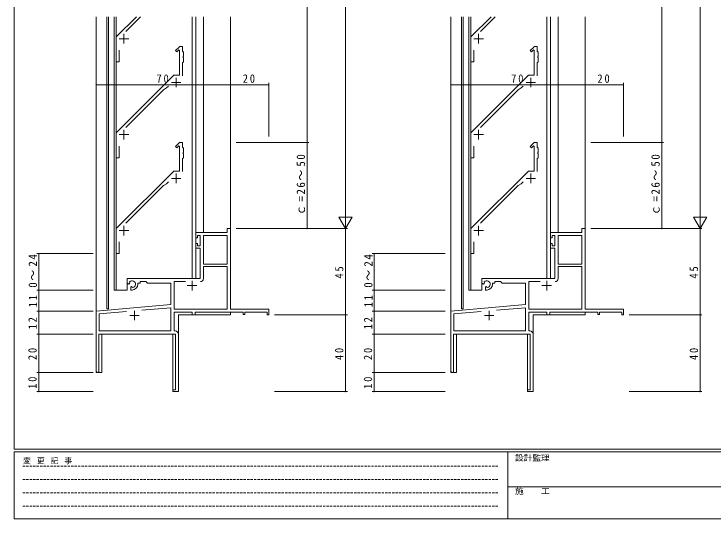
# Model space of a CAD drawing. Units: millimetres on the paper. Extents: x -420 to 373, y -297 to 267.
# Drawn here: x -417.7 to -52.6, y -297 to -33.7 of the extents above; entities that cross this region are included whole.
import ezdxf
from ezdxf.enums import TextEntityAlignment as Align

# ---------------------------------------------------------------- set-up
doc = ezdxf.new("R2010")
doc.units = ezdxf.units.MM
doc.linetypes.add('DASHED1', pattern=[1.8, 1.2, -0.6])
for name, color, linetype, lineweight in [('0-1_YKK_ZWAK', 7, 'Continuous', 9), ('0-3_YKK_11', 7, 'Continuous', 9), ('0-4_YKK_12', 2, 'Continuous', 9), ('0-5_YKK_D', 6, 'Continuous', 9)]:
    doc.layers.add(name, color=color, linetype=linetype, lineweight=lineweight)
doc.styles.add('ＭＳ ゴシック', font='')
doc.styles.get('ＭＳ ゴシック').set_extended_font_data('MS Gothic')

msp = doc.modelspace()

# ---------------------------------------------------------------- linework, layer by layer
at = {"layer": '0-1_YKK_ZWAK'}
for p, q in [((-417.7, -260.6), (-417.7, 264.4)), ((352.3, -260.6), (-417.7, -260.6)), ((-417.7, -297), (-417.7, -262)), ((314.5, -262), (-417.7, -262)), ((-160.1, -262), (-160.1, -297)), ((-160.1, -280.199), (-31.3, -280.199)), ((-417.7, -297), (314.5, -297))]:
    msp.add_line(p, q, dxfattribs=at)
at = {"layer": '0-1_YKK_ZWAK', "linetype": 'DASHED1'}
for p, q in [((-413.101, -269.512), (-164.909, -269.512)), ((-413.101, -276.441), (-164.909, -276.441)), ((-413.101, -283.37), (-164.909, -283.37)), ((-413.101, -290.298), (-164.909, -290.298))]:
    msp.add_line(p, q, dxfattribs=at)
at = {"layer": '0-3_YKK_11'}
for p, q in [((-353.826, -35.1), (-364.325, -45.6)), ((-359.384, -42.78), (-351.704, -35.1)), ((-168.826, -35.1), (-179.325, -45.6)), ((-174.384, -42.78), (-166.704, -35.1)), ((-364.325, -45.6), (-364.325, -58.6)), ((-362.825, -46.6), (-357.825, -46.6)), ((-360.325, -44.1), (-360.325, -49.1)), ((-179.325, -45.6), (-179.325, -58.6)), ((-177.825, -46.6), (-172.825, -46.6)), ((-175.325, -44.1), (-175.325, -49.1)), ((-333.479, -52.753), (-331.618, -50.893)), ((-330.911, -50.6), (-329.825, -50.6)), ((-329.825, -50.6), (-329.825, -53.1)), ((-148.479, -52.753), (-146.618, -50.893)), ((-145.911, -50.6), (-144.825, -50.6)), ((-144.825, -50.6), (-144.825, -53.1)), ((-362.825, -58.6), (-362.825, -52.546)), ((-332.772, -53.46), (-333.479, -52.753)), ((-331.696, -52.384), (-332.772, -53.46)), ((-331.325, -52.538), (-331.696, -52.384)), ((-331.325, -65.6), (-331.325, -52.538)), ((-329.825, -53.1), (-329.325, -53.6)), ((-329.325, -53.6), (-329.325, -55.641)), ((-177.825, -58.6), (-177.825, -52.546)), ((-147.772, -53.46), (-148.479, -52.753)), ((-146.696, -52.384), (-147.772, -53.46)), ((-146.325, -52.538), (-146.696, -52.384)), ((-146.325, -65.6), (-146.325, -52.538)), ((-144.825, -53.1), (-144.325, -53.6)), ((-144.325, -53.6), (-144.325, -55.641)), ((-329.325, -55.641), (-329.445, -55.825)), ((-329.445, -55.825), (-329.445, -56.375)), ((-329.445, -56.375), (-329.325, -56.558)), ((-329.325, -56.558), (-329.325, -58.6)), ((-144.325, -55.641), (-144.445, -55.825)), ((-144.445, -55.825), (-144.445, -56.375)), ((-144.445, -56.375), (-144.325, -56.558)), ((-144.325, -56.558), (-144.325, -58.6)), ((-364.325, -58.6), (-362.825, -58.6)), ((-329.325, -58.6), (-329.825, -59.1)), ((-329.825, -59.1), (-329.825, -65.893)), ((-179.325, -58.6), (-177.825, -58.6)), ((-144.325, -58.6), (-144.825, -59.1)), ((-144.825, -59.1), (-144.825, -65.893)), ((-364.325, -95.6), (-334.325, -65.6)), ((-334.325, -65.6), (-331.325, -65.6)), ((-179.325, -95.6), (-149.325, -65.6)), ((-149.325, -65.6), (-146.325, -65.6)), ((-333.125, -66.9), (-333.125, -71.9)), ((-148.125, -66.9), (-148.125, -71.9)), ((-338.125, -72.228), (-339.798, -73.194)), ((-337.157, -71.259), (-338.125, -72.228)), ((-335.625, -69.4), (-330.625, -69.4)), ((-153.125, -72.228), (-154.798, -73.194)), ((-152.157, -71.259), (-153.125, -72.228)), ((-150.625, -69.4), (-145.625, -69.4)), ((-339.798, -73.194), (-359.384, -92.78)), ((-154.798, -73.194), (-174.384, -92.78)), ((-360.325, -94.1), (-360.325, -99.1)), ((-175.325, -94.1), (-175.325, -99.1)), ((-364.325, -108.6), (-364.325, -95.6)), ((-362.825, -96.6), (-357.825, -96.6)), ((-179.325, -108.6), (-179.325, -95.6)), ((-177.825, -96.6), (-172.825, -96.6)), ((-333.479, -102.754), (-331.618, -100.893)), ((-330.911, -100.6), (-329.825, -100.6)), ((-329.825, -100.6), (-329.825, -103.1)), ((-148.479, -102.754), (-146.618, -100.893)), ((-145.911, -100.6), (-144.825, -100.6)), ((-144.825, -100.6), (-144.825, -103.1)), ((-362.825, -102.546), (-362.825, -108.6)), ((-332.772, -103.461), (-333.479, -102.754)), ((-331.696, -102.385), (-332.772, -103.461)), ((-331.325, -102.538), (-331.696, -102.385)), ((-331.325, -115.6), (-331.325, -102.538)), ((-329.825, -103.1), (-329.325, -103.6)), ((-329.325, -105.642), (-329.445, -105.825)), ((-329.445, -105.825), (-329.445, -106.375)), ((-329.325, -103.6), (-329.325, -105.642)), ((-177.825, -102.546), (-177.825, -108.6)), ((-147.772, -103.461), (-148.479, -102.754)), ((-146.696, -102.385), (-147.772, -103.461)), ((-146.325, -102.538), (-146.696, -102.385)), ((-146.325, -115.6), (-146.325, -102.538)), ((-144.825, -103.1), (-144.325, -103.6)), ((-144.325, -105.642), (-144.445, -105.825)), ((-144.445, -105.825), (-144.445, -106.375)), ((-144.325, -103.6), (-144.325, -105.642)), ((-362.825, -108.6), (-364.325, -108.6)), ((-329.325, -108.6), (-329.825, -109.1)), ((-329.825, -109.1), (-329.825, -115.893)), ((-329.445, -106.375), (-329.325, -106.558)), ((-329.325, -106.558), (-329.325, -108.6)), ((-177.825, -108.6), (-179.325, -108.6)), ((-144.325, -108.6), (-144.825, -109.1)), ((-144.825, -109.1), (-144.825, -115.893)), ((-144.445, -106.375), (-144.325, -106.558)), ((-144.325, -106.558), (-144.325, -108.6)), ((-364.325, -145.6), (-334.325, -115.6)), ((-334.325, -115.6), (-331.325, -115.6)), ((-179.325, -145.6), (-149.325, -115.6)), ((-149.325, -115.6), (-146.325, -115.6)), ((-335.625, -119.4), (-330.625, -119.4)), ((-333.125, -116.9), (-333.125, -121.9)), ((-150.625, -119.4), (-145.625, -119.4)), ((-148.125, -116.9), (-148.125, -121.9)), ((-339.798, -123.194), (-359.384, -142.78)), ((-338.125, -122.228), (-339.798, -123.194)), ((-337.157, -121.26), (-338.125, -122.228)), ((-154.798, -123.194), (-174.384, -142.78)), ((-153.125, -122.228), (-154.798, -123.194)), ((-152.157, -121.26), (-153.125, -122.228)), ((-364.325, -158.6), (-364.325, -145.6)), ((-360.325, -144.1), (-360.325, -149.1)), ((-306.455, -145.6), (-306.455, -147.6)), ((-304.825, -145.6), (-306.455, -145.6)), ((-304.825, -187.6), (-304.825, -145.6)), ((-179.325, -158.6), (-179.325, -145.6)), ((-175.325, -144.1), (-175.325, -149.1)), ((-121.455, -145.6), (-121.455, -147.6)), ((-119.825, -145.6), (-121.455, -145.6)), ((-119.825, -187.6), (-119.825, -145.6)), ((-362.825, -146.6), (-357.825, -146.6)), ((-322.825, -147.6), (-322.825, -150.4)), ((-306.455, -147.6), (-322.825, -147.6)), ((-322.025, -149.23), (-320.525, -149.23)), ((-322.025, -150.4), (-322.025, -149.23)), ((-320.525, -149.23), (-320.525, -154.5)), ((-318.895, -149.23), (-318.895, -164.1)), ((-306.455, -149.23), (-318.895, -149.23)), ((-318.895, -149.23), (-318.895, -164.1)), ((-306.455, -164.1), (-306.455, -149.23)), ((-177.825, -146.6), (-172.825, -146.6)), ((-137.825, -147.6), (-137.825, -150.4)), ((-121.455, -147.6), (-137.825, -147.6)), ((-137.025, -149.23), (-135.525, -149.23)), ((-137.025, -150.4), (-137.025, -149.23)), ((-135.525, -149.23), (-135.525, -154.5)), ((-133.895, -149.23), (-133.895, -164.1)), ((-121.455, -149.23), (-133.895, -149.23)), ((-133.895, -149.23), (-133.895, -164.1)), ((-121.455, -164.1), (-121.455, -149.23)), ((-362.825, -152.546), (-362.825, -158.6)), ((-322.825, -150.4), (-322.025, -150.4)), ((-177.825, -152.546), (-177.825, -158.6)), ((-137.825, -150.4), (-137.025, -150.4)), ((-322.825, -153.4), (-322.825, -155.7)), ((-322.025, -153.4), (-322.825, -153.4)), ((-322.825, -155.7), (-320.525, -155.7)), ((-322.025, -154.5), (-322.025, -153.4)), ((-320.525, -154.5), (-322.025, -154.5)), ((-320.525, -155.7), (-320.525, -171.6)), ((-137.825, -153.4), (-137.825, -155.7)), ((-137.025, -153.4), (-137.825, -153.4)), ((-137.825, -155.7), (-135.525, -155.7)), ((-137.025, -154.5), (-137.025, -153.4)), ((-135.525, -154.5), (-137.025, -154.5)), ((-135.525, -155.7), (-135.525, -171.6)), ((-362.825, -158.6), (-364.325, -158.6)), ((-177.825, -158.6), (-179.325, -158.6)), ((-318.895, -164.1), (-306.455, -164.1)), ((-133.895, -164.1), (-121.455, -164.1)), ((-318.895, -165.3), (-318.895, -171.63)), ((-306.455, -165.3), (-318.895, -165.3)), ((-306.455, -187.6), (-306.455, -165.3)), ((-133.895, -165.3), (-133.895, -171.63)), ((-121.455, -165.3), (-133.895, -165.3)), ((-121.455, -187.6), (-121.455, -165.3)), ((-358.625, -171.6), (-358.625, -173.965)), ((-320.525, -171.6), (-358.625, -171.6)), ((-173.625, -171.6), (-173.625, -173.965)), ((-135.525, -171.6), (-173.625, -171.6)), ((-358.625, -173.965), (-357.725, -174.485)), ((-357.725, -174.485), (-357.375, -174.282)), ((-357.352, -173.778), (-357.39, -173.319)), ((-357.375, -174.282), (-357.352, -173.778)), ((-353.125, -174.1), (-351.825, -174.1)), ((-353.125, -174.6), (-353.125, -174.1)), ((-351.825, -173.23), (-348.895, -173.23)), ((-351.825, -174.1), (-351.825, -173.23)), ((-348.895, -173.23), (-348.025, -174.1)), ((-348.025, -174.1), (-335.825, -174.1)), ((-335.825, -174.1), (-335.825, -185.188)), ((-328.176, -173.23), (-334.195, -173.23)), ((-334.195, -173.23), (-334.195, -187.6)), ((-328.176, -173.23), (-334.195, -173.23)), ((-324.825, -172.8), (-324.825, -177.8)), ((-173.625, -173.965), (-172.725, -174.485)), ((-172.725, -174.485), (-172.375, -174.282)), ((-172.352, -173.778), (-172.39, -173.319)), ((-172.375, -174.282), (-172.352, -173.778)), ((-168.125, -174.1), (-166.825, -174.1)), ((-168.125, -174.6), (-168.125, -174.1)), ((-166.825, -173.23), (-163.895, -173.23)), ((-166.825, -174.1), (-166.825, -173.23)), ((-163.895, -173.23), (-163.025, -174.1)), ((-163.025, -174.1), (-150.825, -174.1)), ((-150.825, -174.1), (-150.825, -185.188)), ((-143.176, -173.23), (-149.195, -173.23)), ((-149.195, -173.23), (-149.195, -187.6)), ((-143.176, -173.23), (-149.195, -173.23)), ((-139.825, -172.8), (-139.825, -177.8)), ((-356.475, -175.841), (-356.825, -176.043)), ((-356.825, -176.043), (-356.825, -177.6)), ((-356.825, -177.6), (-356.125, -177.6)), ((-356.027, -176.074), (-356.475, -175.841)), ((-355.648, -176.336), (-356.027, -176.074)), ((-327.325, -175.3), (-322.325, -175.3)), ((-171.475, -175.841), (-171.825, -176.043)), ((-171.825, -176.043), (-171.825, -177.6)), ((-171.825, -177.6), (-171.125, -177.6)), ((-171.027, -176.074), (-171.475, -175.841)), ((-170.648, -176.336), (-171.027, -176.074)), ((-142.325, -175.3), (-137.325, -175.3)), ((-335.825, -185.188), (-374.825, -188.6)), ((-150.825, -185.188), (-189.825, -188.6)), ((-374.825, -188.6), (-374.825, -219.9)), ((-373.195, -190.094), (-358.978, -188.85)), ((-354.825, -188.4), (-354.825, -193.4)), ((-351.092, -188.16), (-335.825, -186.824)), ((-351.092, -188.16), (-335.825, -186.824)), ((-335.825, -186.824), (-335.825, -198.97)), ((-334.195, -187.6), (-306.455, -187.6)), ((-334.195, -189.23), (-324.825, -189.23)), ((-334.195, -198.97), (-334.195, -189.23)), ((-324.825, -189.23), (-324.825, -190.6)), ((-323.195, -189.23), (-298.125, -189.23)), ((-323.195, -190.6), (-323.195, -189.23)), ((-284.825, -187.6), (-304.825, -187.6)), ((-298.125, -189.23), (-298.125, -190.4)), ((-297.325, -189.23), (-285.725, -189.23)), ((-297.325, -190.4), (-297.325, -189.23)), ((-285.725, -189.23), (-285.725, -190.6)), ((-284.825, -190.6), (-284.825, -187.6)), ((-189.825, -188.6), (-189.825, -219.9)), ((-188.195, -190.094), (-173.978, -188.85)), ((-169.825, -188.4), (-169.825, -193.4)), ((-166.092, -188.16), (-150.825, -186.824)), ((-166.092, -188.16), (-150.825, -186.824)), ((-150.825, -186.824), (-150.825, -198.97)), ((-149.195, -187.6), (-121.455, -187.6)), ((-149.195, -189.23), (-139.825, -189.23)), ((-149.195, -198.97), (-149.195, -189.23)), ((-139.825, -189.23), (-139.825, -190.6)), ((-138.195, -189.23), (-113.125, -189.23)), ((-138.195, -190.6), (-138.195, -189.23)), ((-99.825, -187.6), (-119.825, -187.6)), ((-113.125, -189.23), (-113.125, -190.4)), ((-112.325, -189.23), (-100.725, -189.23)), ((-112.325, -190.4), (-112.325, -189.23)), ((-100.725, -189.23), (-100.725, -190.6)), ((-99.825, -190.6), (-99.825, -187.6)), ((-373.195, -198.97), (-373.195, -190.094)), ((-357.325, -190.9), (-352.325, -190.9)), ((-324.825, -190.6), (-323.195, -190.6)), ((-298.125, -190.4), (-297.325, -190.4)), ((-285.725, -190.6), (-284.825, -190.6)), ((-188.195, -198.97), (-188.195, -190.094)), ((-172.325, -190.9), (-167.325, -190.9)), ((-139.825, -190.6), (-138.195, -190.6)), ((-113.125, -190.4), (-112.325, -190.4)), ((-100.725, -190.6), (-99.825, -190.6)), ((-373.425, -200.6), (-333.455, -200.6)), ((-373.425, -219.9), (-373.425, -200.6)), ((-335.825, -198.97), (-373.195, -198.97)), ((-333.625, -198.97), (-334.195, -198.97)), ((-333.455, -200.6), (-333.455, -229.7)), ((-331.825, -209.642), (-331.825, -200.77)), ((-188.425, -200.6), (-148.455, -200.6)), ((-188.425, -219.9), (-188.425, -200.6)), ((-150.825, -198.97), (-188.195, -198.97)), ((-148.625, -198.97), (-149.195, -198.97)), ((-148.455, -200.6), (-148.455, -229.7)), ((-146.825, -209.642), (-146.825, -200.77)), ((-331.945, -209.825), (-331.825, -209.642)), ((-331.945, -210.375), (-331.945, -209.825)), ((-331.825, -210.558), (-331.945, -210.375)), ((-331.945, -210.825), (-331.825, -210.642)), ((-331.945, -211.375), (-331.945, -210.825)), ((-331.825, -211.558), (-331.945, -211.375)), ((-331.825, -210.642), (-331.825, -210.558)), ((-331.825, -230.6), (-331.825, -211.558)), ((-146.945, -209.825), (-146.825, -209.642)), ((-146.945, -210.375), (-146.945, -209.825)), ((-146.825, -210.558), (-146.945, -210.375)), ((-146.945, -210.825), (-146.825, -210.642)), ((-146.945, -211.375), (-146.945, -210.825)), ((-146.825, -211.558), (-146.945, -211.375)), ((-146.825, -210.642), (-146.825, -210.558)), ((-146.825, -230.6), (-146.825, -211.558)), ((-334.825, -229.7), (-334.825, -230.6)), ((-333.455, -229.7), (-334.825, -229.7)), ((-149.825, -229.7), (-149.825, -230.6)), ((-148.455, -229.7), (-149.825, -229.7)), ((-334.825, -230.6), (-331.825, -230.6)), ((-149.825, -230.6), (-146.825, -230.6))]:
    msp.add_line(p, q, dxfattribs=at)
for centre, radius, start, end in [((-330.911, -51.6), 1, 89.99997, 134.99997), ((-145.911, -51.6), 1, 89.99997, 134.99997), ((-330.911, -101.6), 1, 89.99997, 134.99997), ((-145.911, -101.6), 1, 89.99997, 134.99997), ((-356.125, -174.6), 1.8, 285.36687, 134.63312), ((-356.125, -174.6), 3, 270, 359.99998), ((-320.495, -171.63), 1.6, 270, 359.99998), ((-171.125, -174.6), 1.8, 285.36687, 134.63312), ((-171.125, -174.6), 3, 270, 359.99998), ((-135.495, -171.63), 1.6, 270, 359.99998), ((-333.625, -200.77), 1.8, 0, 89.99998), ((-148.625, -200.77), 1.8, 0, 89.99998), ((-374.125, -219.9), 0.7, 179.99998, 0), ((-189.125, -219.9), 0.7, 179.99998, 0)]:
    msp.add_arc(centre, radius, start, end, dxfattribs=at)
at = {"layer": '0-4_YKK_12'}
for p, q in [((-374.825, -220.6), (-374.825, -35.1)), ((-369.325, -35.1), (-369.325, -187.4)), ((-368.325, -35.1), (-368.325, -187.4)), ((-365.525, -35.1), (-365.525, -177.6)), ((-364.325, -35.1), (-364.325, -177.6)), ((-324.825, -171.6), (-324.825, -35.1)), ((-322.825, -171.6), (-322.825, -35.1)), ((-322.825, -147.6), (-322.825, -35.1)), ((-318.925, -35.1), (-318.925, -147.6)), ((-304.825, -145.903), (-304.825, -35.1)), ((-189.825, -220.6), (-189.825, -35.1)), ((-184.325, -35.1), (-184.325, -187.4)), ((-183.325, -35.1), (-183.325, -187.4)), ((-180.525, -35.1), (-180.525, -177.6)), ((-179.325, -35.1), (-179.325, -177.6)), ((-139.825, -171.6), (-139.825, -35.1)), ((-137.825, -171.6), (-137.825, -35.1)), ((-133.925, -35.1), (-133.925, -147.6)), ((-119.825, -145.903), (-119.825, -35.1)), ((-318.925, -147.6), (-322.825, -147.6)), ((-358.625, -171.6), (-358.625, -177.6)), ((-358.625, -171.6), (-322.825, -171.6)), ((-173.625, -171.6), (-173.625, -177.6)), ((-173.625, -171.6), (-137.825, -171.6)), ((-358.625, -177.6), (-365.525, -177.6)), ((-173.625, -177.6), (-180.525, -177.6)), ((-368.325, -187.4), (-369.325, -187.4)), ((-304.825, -189.23), (-304.825, -190.6)), ((-183.325, -187.4), (-184.325, -187.4)), ((-119.825, -189.23), (-119.825, -190.6)), ((-331.825, -190.6), (-331.825, -230.6)), ((-331.825, -190.6), (-304.825, -190.6)), ((-146.825, -190.6), (-146.825, -230.6)), ((-146.825, -190.6), (-119.825, -190.6)), ((-371.825, -200.6), (-371.825, -220.6)), ((-338.325, -200.6), (-333.755, -200.6)), ((-186.825, -200.6), (-186.825, -220.6)), ((-153.325, -200.6), (-148.755, -200.6)), ((-374.825, -220.6), (-371.825, -220.6)), ((-189.825, -220.6), (-186.825, -220.6))]:
    msp.add_line(p, q, dxfattribs=at)
for points in [[(-371.825, -200.6), (-334.825, -200.6), (-334.825, -230.6), (-331.825, -230.6)], [(-186.825, -200.6), (-149.825, -200.6), (-149.825, -230.6), (-146.825, -230.6)]]:
    msp.add_lwpolyline(points, dxfattribs=at)
at = {"layer": '0-5_YKK_D'}
for p, q in [((-244.825, -138.6), (-244.825, 147.4)), ((-59.825, -138.6), (-59.825, 147.4)), ((-79.825, -100.6), (-79.825, 112.4)), ((-264.825, -100.6), (-264.825, 87.4)), ((-374.825, -70.6), (-304.825, -70.6)), ((-304.825, -97.6), (-304.825, -69.6)), ((-304.825, -70.6), (-284.825, -70.6)), ((-284.825, -97.6), (-284.825, -69.6)), ((-189.825, -70.6), (-119.825, -70.6)), ((-119.825, -97.6), (-119.825, -69.6)), ((-119.825, -70.6), (-99.825, -70.6)), ((-99.825, -97.6), (-99.825, -69.6)), ((-301.825, -100.6), (-263.825, -100.6)), ((-301.825, -100.6), (-263.825, -100.6)), ((-264.825, -145.6), (-264.825, -100.6)), ((-116.825, -100.6), (-78.825, -100.6)), ((-116.825, -100.6), (-78.825, -100.6)), ((-79.825, -145.6), (-79.825, -100.6)), ((-244.825, -145.6), (-244.825, -133.476)), ((-59.825, -145.6), (-59.825, -133.476)), ((-241.325, -139.538), (-248.325, -139.538)), ((-244.825, -145.6), (-248.325, -139.538)), ((-244.825, -145.6), (-241.325, -139.538)), ((-56.325, -139.538), (-63.325, -139.538)), ((-59.825, -145.6), (-63.325, -139.538)), ((-59.825, -145.6), (-56.325, -139.538)), ((-301.825, -145.6), (-263.825, -145.6)), ((-301.825, -145.6), (-243.825, -145.6)), ((-281.825, -145.6), (-243.825, -145.6)), ((-244.825, -145.6), (-244.825, -190.6)), ((-116.825, -145.6), (-78.825, -145.6)), ((-116.825, -145.6), (-58.825, -145.6)), ((-96.825, -145.6), (-58.825, -145.6)), ((-59.825, -145.6), (-59.825, -190.6)), ((-376.425, -158.6), (-405.825, -158.6)), ((-404.825, -158.6), (-404.825, -177.6)), ((-192.825, -158.6), (-230.825, -158.6)), ((-229.825, -158.6), (-229.825, -177.6)), ((-376.425, -177.6), (-405.825, -177.6)), ((-376.425, -177.6), (-405.825, -177.6)), ((-404.825, -188.6), (-404.825, -177.6)), ((-192.825, -177.6), (-230.825, -177.6)), ((-192.825, -177.6), (-230.825, -177.6)), ((-229.825, -188.6), (-229.825, -177.6)), ((-376.425, -188.6), (-405.825, -188.6)), ((-376.425, -188.6), (-405.825, -188.6)), ((-404.825, -200.6), (-404.825, -188.6)), ((-192.825, -188.6), (-230.825, -188.6)), ((-192.825, -188.6), (-230.825, -188.6)), ((-229.825, -200.6), (-229.825, -188.6)), ((-281.825, -190.6), (-243.825, -190.6)), ((-281.825, -190.6), (-243.825, -190.6)), ((-244.825, -230.6), (-244.825, -190.6)), ((-96.825, -190.6), (-58.825, -190.6)), ((-96.825, -190.6), (-58.825, -190.6)), ((-59.825, -230.6), (-59.825, -190.6)), ((-376.425, -200.6), (-405.825, -200.6)), ((-376.425, -200.6), (-405.825, -200.6)), ((-404.825, -200.6), (-404.825, -220.6)), ((-192.825, -200.6), (-230.825, -200.6)), ((-192.825, -200.6), (-230.825, -200.6)), ((-229.825, -200.6), (-229.825, -220.6)), ((-376.425, -220.6), (-405.825, -220.6)), ((-376.425, -220.6), (-405.825, -220.6)), ((-404.825, -230.6), (-404.825, -220.6)), ((-192.825, -220.6), (-230.825, -220.6)), ((-192.825, -220.6), (-230.825, -220.6)), ((-229.825, -230.6), (-229.825, -220.6)), ((-376.425, -230.6), (-405.825, -230.6)), ((-281.825, -230.6), (-243.825, -230.6)), ((-192.825, -230.6), (-230.825, -230.6)), ((-96.825, -230.6), (-58.825, -230.6))]:
    msp.add_line(p, q, dxfattribs=at)
for centre, start, end in [((-374.825, -70.6), 0, 180), ((-374.825, -70.6), 180, 0), ((-304.825, -70.6), 0, 180), ((-304.825, -70.6), 0, 180), ((-304.825, -70.6), 180, 0), ((-304.825, -70.6), 180, 0), ((-284.825, -70.6), 0, 180), ((-284.825, -70.6), 180, 0), ((-189.825, -70.6), 0, 180), ((-189.825, -70.6), 180, 0), ((-119.825, -70.6), 0, 180), ((-119.825, -70.6), 0, 180), ((-119.825, -70.6), 180, 0), ((-119.825, -70.6), 180, 0), ((-99.825, -70.6), 0, 180), ((-99.825, -70.6), 180, 0), ((-264.825, -100.6), 90, 270), ((-264.825, -100.6), 90, 270), ((-264.825, -100.6), 270, 90), ((-264.825, -100.6), 270, 90), ((-79.825, -100.6), 90, 270), ((-79.825, -100.6), 90, 270), ((-79.825, -100.6), 270, 90), ((-79.825, -100.6), 270, 90), ((-264.825, -145.6), 90, 270), ((-264.825, -145.6), 270, 90), ((-79.825, -145.6), 90, 270), ((-79.825, -145.6), 270, 90), ((-404.825, -158.6), 90, 270), ((-404.825, -158.6), 270, 90), ((-229.825, -158.6), 90, 270), ((-229.825, -158.6), 270, 90), ((-404.825, -177.6), 90, 270), ((-404.825, -177.6), 90, 270), ((-404.825, -177.6), 270, 90), ((-404.825, -177.6), 270, 90), ((-229.825, -177.6), 90, 270), ((-229.825, -177.6), 90, 270), ((-229.825, -177.6), 270, 90), ((-229.825, -177.6), 270, 90), ((-404.825, -188.6), 90, 270), ((-404.825, -188.6), 90, 270), ((-404.825, -188.6), 270, 90), ((-404.825, -188.6), 270, 90), ((-229.825, -188.6), 90, 270), ((-229.825, -188.6), 90, 270), ((-229.825, -188.6), 270, 90), ((-229.825, -188.6), 270, 90), ((-244.825, -190.6), 90, 270), ((-244.825, -190.6), 90, 270), ((-244.825, -190.6), 270, 90), ((-244.825, -190.6), 270, 90), ((-59.825, -190.6), 90, 270), ((-59.825, -190.6), 90, 270), ((-59.825, -190.6), 270, 90), ((-59.825, -190.6), 270, 90), ((-404.825, -200.6), 90, 270), ((-404.825, -200.6), 90, 270), ((-404.825, -200.6), 270, 90), ((-404.825, -200.6), 270, 90), ((-229.825, -200.6), 90, 270), ((-229.825, -200.6), 90, 270), ((-229.825, -200.6), 270, 90), ((-229.825, -200.6), 270, 90), ((-404.825, -220.6), 90, 270), ((-404.825, -220.6), 90, 270), ((-404.825, -220.6), 270, 90), ((-404.825, -220.6), 270, 90), ((-229.825, -220.6), 90, 270), ((-229.825, -220.6), 90, 270), ((-229.825, -220.6), 270, 90), ((-229.825, -220.6), 270, 90), ((-404.825, -230.6), 90, 270), ((-404.825, -230.6), 270, 90), ((-244.825, -230.6), 90, 270), ((-244.825, -230.6), 270, 90), ((-229.825, -230.6), 90, 270), ((-229.825, -230.6), 270, 90), ((-59.825, -230.6), 90, 270), ((-59.825, -230.6), 270, 90)]:
    msp.add_arc(centre, 0.106, start, end, dxfattribs=at)

# ---------------------------------------------------------------- texts
at = {"layer": '0-1_YKK_ZWAK', "style": 'ＭＳ ゴシック', "width": 1.1}
for s, p in [('設計監理', (-156.331, -267.533)), ('施\u3000\u3000工', (-156.331, -284.854))]:
    msp.add_text(s, height=2.933, dxfattribs=at).set_placement(p, align=Align.BOTTOM_LEFT)
at = {"layer": '0-1_YKK_ZWAK', "insert": (-412.986, -268.447), "char_height": 2.933, "attachment_point": 7, "style": 'ＭＳ ゴシック'}
msp.add_mtext('\\T1.16;変\\~更\\~記\\~事', dxfattribs=at)
at = {"layer": '0-5_YKK_D', "color": 3, "char_height": 4.399, "attachment_point": 7, "style": 'ＭＳ ゴシック'}
for s, insert in [('\\T1.36;\\W0.9;70', (-343.345, -69.6)), ('\\T1.36;\\W0.9;20', (-298.345, -69.6)), ('\\T1.36;\\W0.9;70', (-158.345, -69.6)), ('\\T1.36;\\W0.9;20', (-113.345, -69.6))]:
    msp.add_mtext(s, dxfattribs=dict(at, insert=insert))
at = {"layer": '0-5_YKK_D', "color": 3, "char_height": 4.399, "attachment_point": 7, "rotation": 90, "style": 'ＭＳ ゴシック'}
for s, insert in [('\\T1.28;\\W0.95;ｃ=26～50', (-265.825, -138.78)), ('\\T1.28;\\W0.95;ｃ=26～50', (-80.825, -138.78)), ('\\T1.29;\\W0.95;0～24', (-405.625, -176.42)), ('\\T1.29;\\W0.95;0～24', (-230.625, -176.42)), ('\\T1.36;\\W0.9;45', (-245.825, -171.62)), ('\\T1.36;\\W0.9;45', (-60.825, -171.62)), ('\\T1.36;\\W0.9;11', (-405.625, -186.62)), ('\\T1.36;\\W0.9;11', (-230.625, -186.62)), ('\\T1.36;\\W0.9;12', (-405.825, -198.12)), ('\\T1.36;\\W0.9;12', (-230.825, -198.12)), ('\\T1.36;\\W0.9;20', (-405.825, -214.12)), ('\\T1.36;\\W0.9;40', (-245.825, -214.12)), ('\\T1.36;\\W0.9;20', (-230.825, -214.12)), ('\\T1.36;\\W0.9;40', (-60.825, -214.12)), ('\\T1.36;\\W0.9;10', (-405.825, -229.12)), ('\\T1.36;\\W0.9;10', (-230.825, -229.12))]:
    msp.add_mtext(s, dxfattribs=dict(at, insert=insert))

doc.saveas('drawing.dxf')
